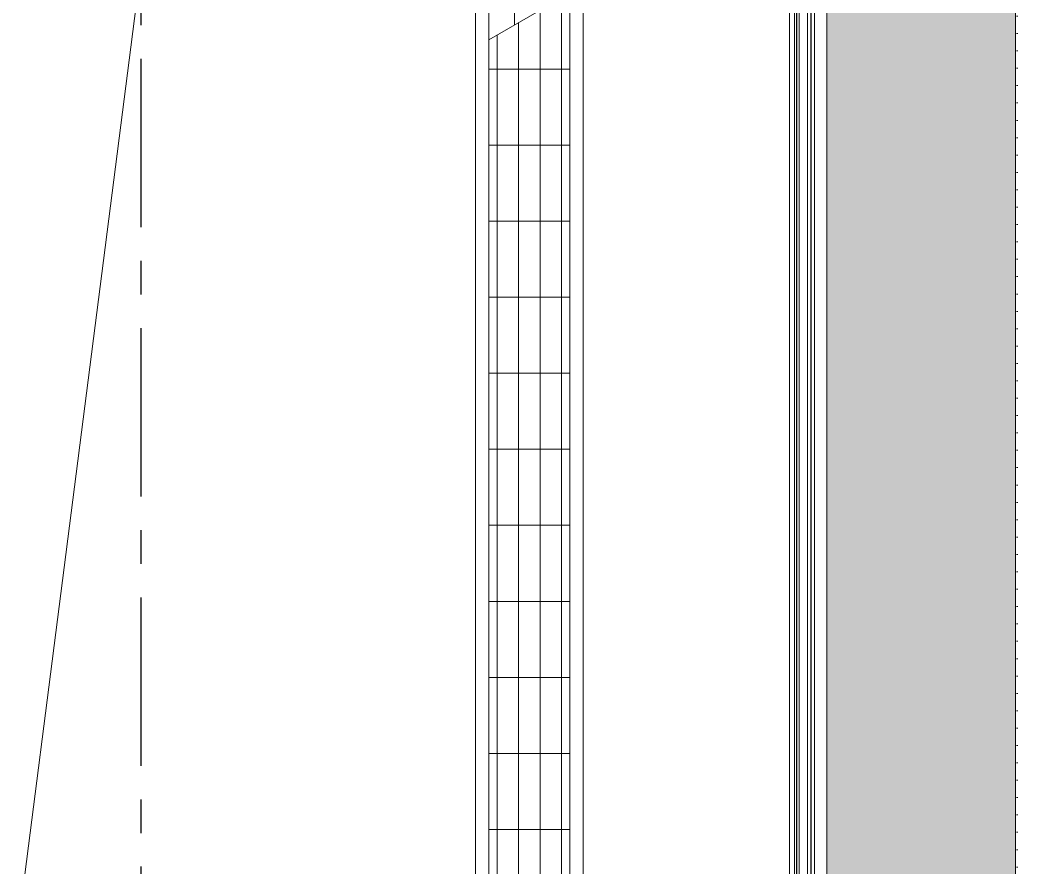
# Model space of a CAD drawing. Extents: x -2598 to 23780, y 0 to 8114.
# Drawn here: x 4637.7 to 4822.8, y 1332.8 to 1490.1 of the extents above; entities that cross this region are included whole.
import ezdxf

# ---------------------------------------------------------------- set-up
doc = ezdxf.new("R2010")
doc.units = 0
doc.header["$LTSCALE"] = 25
doc.header["$MEASUREMENT"] = 0
doc.linetypes.add('CENTER', pattern=[2, 1.25, -0.25, 0.25, -0.25])
doc.linetypes.add('DOT2', pattern=[0.125, 0, -0.125])
doc.layers.get('0').update_dxf_attribs({"color": 9, "lineweight": 9})
for name, color, linetype, lineweight in [('04', 9, 'Continuous', 9), ('06D', 9, 'Continuous', 9), ('09', 9, 'Continuous', 9), ('10', 9, 'Continuous', 9), ('15', 9, 'Continuous', 9), ('20', 9, 'DOT2', 9), ('32', 9, 'Continuous', 9), ('40', 9, 'Continuous', 9), ('40B', 9, 'Continuous', 9), ('E-KABLO', 7, 'Continuous', 30)]:
    doc.layers.add(name, color=color, linetype=linetype, lineweight=lineweight)

# ---------------------------------------------------------------- blocks, each defined once
blk = doc.blocks.new('p-konvektor_audi')
for p, q in [((250, 89.48), (0, 89.47)), ((250, 89.47), (0, 89.48)), ((0, 89.48), (0, 69.47)), ((250, 69.47), (250, 89.47)), ((199.29, 85.44), (2.49, 85.42)), ((16.61, 71.95), (16.6, 86.99)), ((30.73, 71.95), (30.72, 86.99)), ((44.85, 71.95), (44.84, 86.99)), ((58.96, 71.95), (58.96, 86.99)), ((73.08, 71.95), (73.08, 86.99)), ((87.2, 71.95), (87.2, 86.99)), ((101.32, 71.95), (101.32, 86.99)), ((115.44, 71.95), (115.44, 86.99)), ((129.56, 71.95), (129.56, 86.99)), ((143.68, 71.95), (143.68, 86.98)), ((157.8, 71.95), (157.8, 86.98)), ((171.92, 71.94), (171.92, 86.98)), ((186.04, 71.94), (186.04, 86.98)), ((191.48, 71.95), (200.19, 86.99)), ((203.55, 84.5), (203.55, 75.36)), ((207.52, 84.5), (207.52, 75.36)), ((211.5, 84.5), (211.5, 75.36)), ((215.48, 84.5), (215.48, 75.36)), ((219.45, 84.5), (219.45, 75.36)), ((223.43, 84.5), (223.43, 75.36)), ((196.99, 81.46), (2.49, 81.45)), ((242.21, 82.69), (197.7, 82.69)), ((242.21, 79.91), (242.21, 82.69)), ((194.68, 77.48), (2.49, 77.47)), ((227.1, 76.72), (194.25, 76.73)), ((192.38, 73.51), (2.49, 73.49)), ((0, 69.47), (250, 69.47))]:
    blk.add_line(p, q)
for points in [[(250, 89.47), (0, 89.47), (0, 69.47), (250, 69.47)], [(247.51, 86.99), (247.51, 71.95), (2.49, 71.95), (2.49, 86.99)]]:
    blk.add_lwpolyline(points, close=True)
for centre in [(230.28, 76.72), (242.21, 76.72)]:
    blk.add_circle(centre, 3.18)
blk = doc.blocks.new('p-audi_arac')
at = {"layer": '06D', "lineweight": 0, "flags": 128}
blk.add_lwpolyline([(695.6, 0.8), (-4.4, 0.8), (-4.4, 400.8), (695.6, 400.8)], close=True, dxfattribs=at)
blk = doc.blocks.new('*U468')
at = {"layer": '15'}
for p, q in [((-1.47, -18.95), (-72.96, -18.95)), ((-1.47, -19.35), (-72.96, -19.35)), ((-1.47, -19.42), (-72.96, -19.42)), ((-1.47, -19.82), (-72.96, -19.82)), ((1.47, -18.95), (160.04, -18.95)), ((1.47, -19.35), (160.04, -19.35)), ((1.47, -19.42), (160.04, -19.42)), ((1.47, -19.82), (160.04, -19.82)), ((-1.47, -21.42), (-72.96, -21.42)), ((-1.47, -22.02), (-72.96, -22.02)), ((-1.47, -22.1), (-72.96, -22.1)), ((1.47, -21.42), (160.04, -21.42)), ((1.47, -22.02), (160.04, -22.02)), ((1.47, -22.1), (160.04, -22.1)), ((-1.47, -22.7), (-72.96, -22.7)), ((1.47, -22.7), (160.04, -22.7))]:
    blk.add_line(p, q, dxfattribs=at)
blk = doc.blocks.new('p-zemin kat')
at = {"layer": '09'}
h = blk.add_hatch(dxfattribs=at)
h.set_pattern_fill('SQUARE', color=252, scale=20, style=0)
h.paths.add_polyline_path([(4025.5, 285), (4822.5, 285), (4822.5, 2034.32), (4787.5, 2034.32), (4787.5, 320), (4025.5, 320)])
at = {"layer": '06D'}
blk.add_lwpolyline([(4025.5, 320), (4787.5, 320), (4787.5, 2034.62)], dxfattribs=at)
blk.add_lwpolyline([(4025.5, 285), (4822.5, 285), (4822.5, 2034.32), (4787.5, 2034.32), (4787.5, 320), (4025.5, 320), (4025.5, 285)], close=True, dxfattribs=at)
at = {"layer": '20'}
blk.add_lwpolyline([(1719.56, 284.7), (4822.79, 284.7), (4822.79, 2034.32)], dxfattribs=at)
at = {"layer": '40'}
blk.add_lwpolyline([(1851.16, 326.92), (3319.5, 326.92), (3319.5, 343), (3280.52, 343), (3280.5, 427), (3319.5, 427), (3319.5, 570), (4025.5, 570), (4025.5, 427), (4064.5, 427), (4064.5, 343), (3980.5, 343), (3980.5, 326.92), (4680.5, 326.92), (4680.5, 427), (4780.58, 427), (4780.58, 1901.49, 0.054196), (4273.07, 1999.31), (4278.59, 2070.68, 0.306949), (1935.27, 740.05), (1999.45, 708.36, 0.043245), (1856.49, 345)], format="xyb", close=True, dxfattribs=at)
at = {"layer": '40B'}
blk.add_lwpolyline([(3364.5, 343), (3319.5, 343), (3319.5, 320), (1719.67, 320), (1719.67, 326.92), (1719.56, 328.25, -0.047611), (1885.58, 764.59), (1935.27, 740.05, -0.306949), (4278.59, 2070.68), (4283.12, 2125.91, -0.05155), (4780.05, 2034.32), (4787.5, 2034.32), (4787.5, 320), (4025.5, 320), (4025.5, 570), (3319.5, 570), (3319.5, 427), (3364.5, 427), (3364.5, 343)], format="xyb", close=True, dxfattribs=at)
at = {"layer": '10', "rotation": 90}
for p in [(4762.5, 1550), (4762.5, 1317)]:
    blk.add_blockref('*U468', p, dxfattribs=at)

msp = doc.modelspace()

# ---------------------------------------------------------------- linework, layer by layer
at = {"layer": 'E-KABLO', "color": 6, "linetype": 'CENTER'}
msp.add_line((4660.17, 1101.65), (4660.17, 2333.94), dxfattribs=at)

# ---------------------------------------------------------------- block references
at = {"layer": '04', "rotation": 172.6899395192608}
msp.add_blockref('p-audi_arac', (4662.64, 1553.66), dxfattribs=at)
at = {"layer": '10'}
msp.add_blockref('p-zemin kat', (0, 0), dxfattribs=at)
at = {"layer": '32', "xscale": -1, "rotation": 270}
msp.add_blockref('p-konvektor_audi', (4652.78, 1294.97), dxfattribs=at)

doc.saveas('drawing.dxf')
